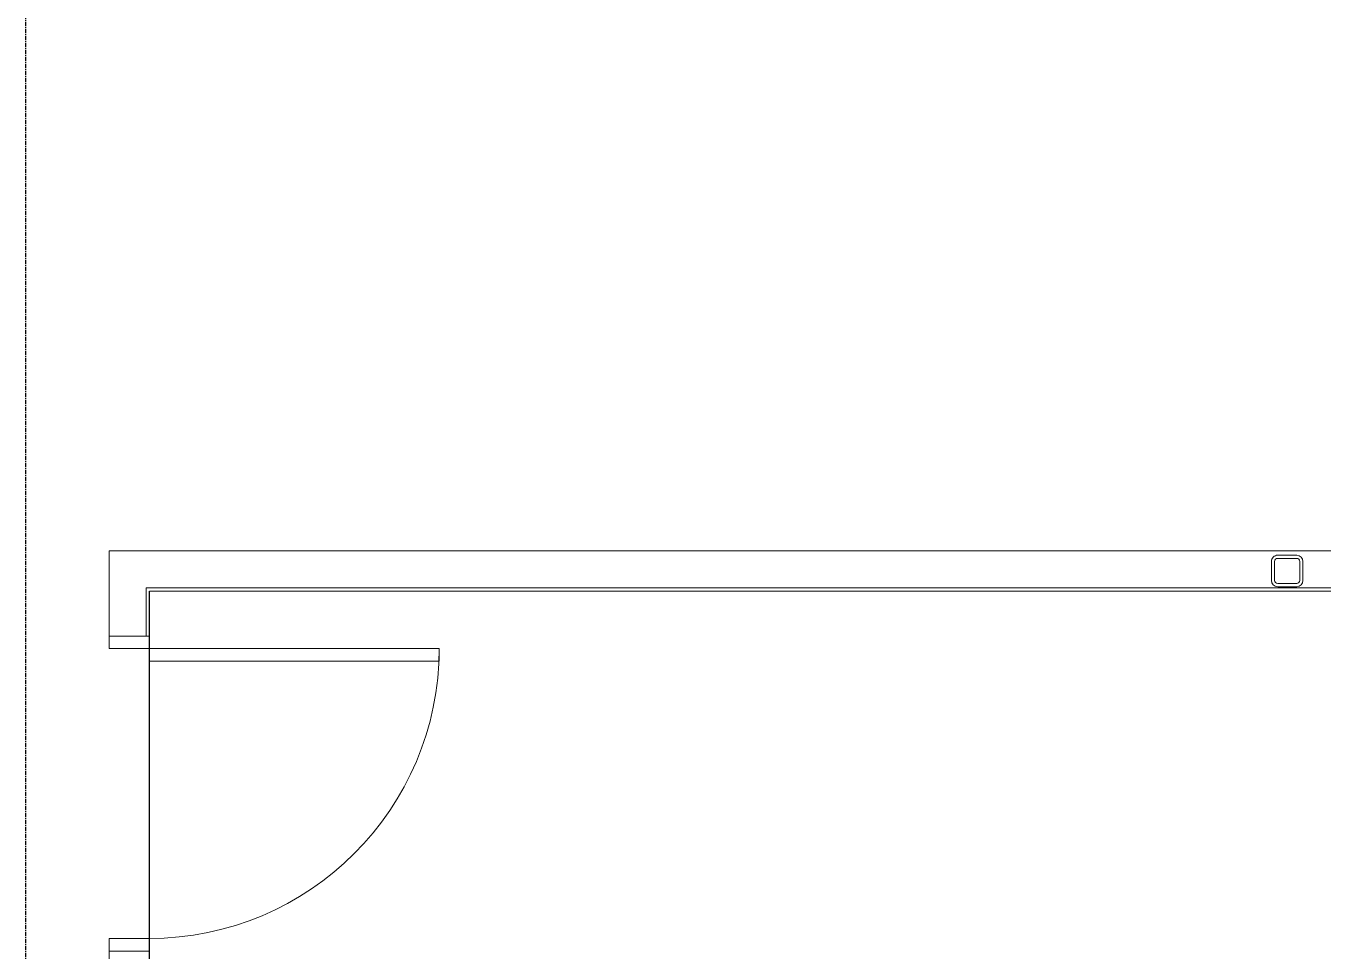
# Model space of a CAD drawing. Header units: millimetres. Extents: x -637480 to 299894, y -125373 to 39000.
# Drawn here: x 260988 to 265106, y 5840 to 8777 of the extents above; entities that cross this region are included whole.
import ezdxf

# ---------------------------------------------------------------- set-up
doc = ezdxf.new("R2010")
doc.units = ezdxf.units.MM
doc.linetypes.add('Xref building Toll$0$Grid Line', pattern=[22.225, 12.7, -3.175, 3.175, -3.175])
for name, color, linetype, lineweight in [('AM_BOR', 4, 'Continuous', 25), ('Xref building Toll$0$A-DOOR', 31, 'Continuous', 9), ('Xref building Toll$0$A-DOOR-HDLN', 31, 'Continuous', 9), ('Xref building Toll$0$A-FLOR', 192, 'Continuous', 25), ('Xref building Toll$0$A-WALL', 113, 'Continuous', 9), ('Xref building Toll$0$S-COLS', 52, 'Continuous', 9)]:
    doc.layers.add(name, color=color, linetype=linetype, lineweight=lineweight)
doc.layers.add('Xref building Toll$0$S-GRID', color=8, linetype='Continuous')

# ---------------------------------------------------------------- blocks, each defined once
blk = doc.blocks.new('Xref building Toll$0$Toll Grids')
at = {"layer": 'Xref building Toll$0$S-GRID', "linetype": 'Xref building Toll$0$Grid Line'}
blk.add_line((260988, -125373.3), (260988, 36031.5), dxfattribs=at)
blk = doc.blocks.new('Xref building Toll$0$_SBA 1SWING SPDoor 01a - 920W x 2700H AD-2126363-MASTER GROUND FLOOR')
at = {"layer": 'Xref building Toll$0$A-DOOR'}
for p, q in [((-500, -64), (-500, 64)), ((-460, 64), (-500, 64)), ((-500, 64), (-500, 64)), ((-460, 64), (-500, 64)), ((-500, 64), (-500, -64)), ((-460, 64), (-460, 64)), ((-460, 64), (-460, -64)), ((-460, -64), (-460, 64)), ((460, 64), (500, 64)), ((460, -64), (460, 64)), ((460, 64), (460, 64)), ((500, 64), (460, 64)), ((460, 64), (460, -64)), ((500, 64), (500, -64)), ((500, 64), (500, 64)), ((500, -64), (500, 64)), ((-500, -64), (-500, -64)), ((-500, -64), (-460, -64)), ((-500, -64), (-460, -64)), ((-460, -64), (-460, -64)), ((420, -64), (420, -984)), ((460, -64), (420, -64)), ((460, -984), (460, -64)), ((500, -64), (460, -64)), ((460, -64), (460, -64)), ((460, -64), (500, -64)), ((500, -64), (500, -64)), ((460, -984), (420, -984))]:
    blk.add_line(p, q, dxfattribs=at)
blk.add_arc((460, -64), 920, 180, 270, dxfattribs=at)
at = {"layer": 'Xref building Toll$0$A-DOOR-HDLN'}
blk.add_line((-460, -64), (460, -64), dxfattribs=at)
blk = doc.blocks.new('Xref building Toll$0$SHS-Square Hollow Section-Column - 100x100SHS-V221-MASTER GROUND FLOOR')
at = {"layer": 'Xref building Toll$0$S-COLS', "lineweight": 18}
for p, q in [((-30, 50), (30, 50)), ((-50, -30), (-50, 30)), ((-40, 30), (-40, -30)), ((30, 40), (-30, 40)), ((40, -30), (40, 30)), ((50, 30), (50, -30)), ((-30, -40), (30, -40)), ((30, -50), (-30, -50))]:
    blk.add_line(p, q, dxfattribs=at)
for centre, radius, start, end in [((-30, 30), 20, 90, 180), ((30, 30), 20, 0, 90), ((-30, 30), 10, 90, 180), ((30, 30), 10, 360, 90), ((-30, -30), 20, 180, 270), ((-30, -30), 10, 180, 270), ((30, -30), 10, 270, 360), ((30, -30), 20, 270, 0)]:
    blk.add_arc(centre, radius, start, end, dxfattribs=at)
blk = doc.blocks.new('Xref building Toll')
at = {"layer": 'Xref building Toll$0$A-FLOR'}
blk.add_line((261380, 115), (261380, 6982.5), dxfattribs=at)
at = {"layer": 'Xref building Toll$0$A-WALL', "lineweight": 18}
for p, q in [((261252, 7110.5), (261252, 6840)), ((269193, 7110.5), (261252, 7110.5)), ((261380, 6982.5), (265170, 6982.5)), ((261252, 6840), (261380, 6840)), ((261252, 5840), (261252, 5500)), ((261380, 5840), (261252, 5840))]:
    blk.add_line(p, q, dxfattribs=at)
at = {"layer": 'Xref building Toll$0$A-WALL'}
for p, q in [((261370, 6840), (261370, 6992.5)), ((261370, 6992.5), (269193, 6992.5))]:
    blk.add_line(p, q, dxfattribs=at)
blk.add_blockref('Xref building Toll$0$Toll Grids', (0, 0))
at = {"layer": 'Xref building Toll$0$A-DOOR', "rotation": 90}
blk.add_blockref('Xref building Toll$0$_SBA 1SWING SPDoor 01a - 920W x 2700H AD-2126363-MASTER GROUND FLOOR', (261316, 6340), dxfattribs=at)
at = {"layer": 'Xref building Toll$0$S-COLS', "rotation": 180}
blk.add_blockref('Xref building Toll$0$SHS-Square Hollow Section-Column - 100x100SHS-V221-MASTER GROUND FLOOR', (264992.5, 7046.5), dxfattribs=at)

msp = doc.modelspace()

# ---------------------------------------------------------------- block references
at = {"layer": 'AM_BOR'}
msp.add_blockref('Xref building Toll', (0, 0), dxfattribs=at)

doc.saveas('drawing.dxf')
